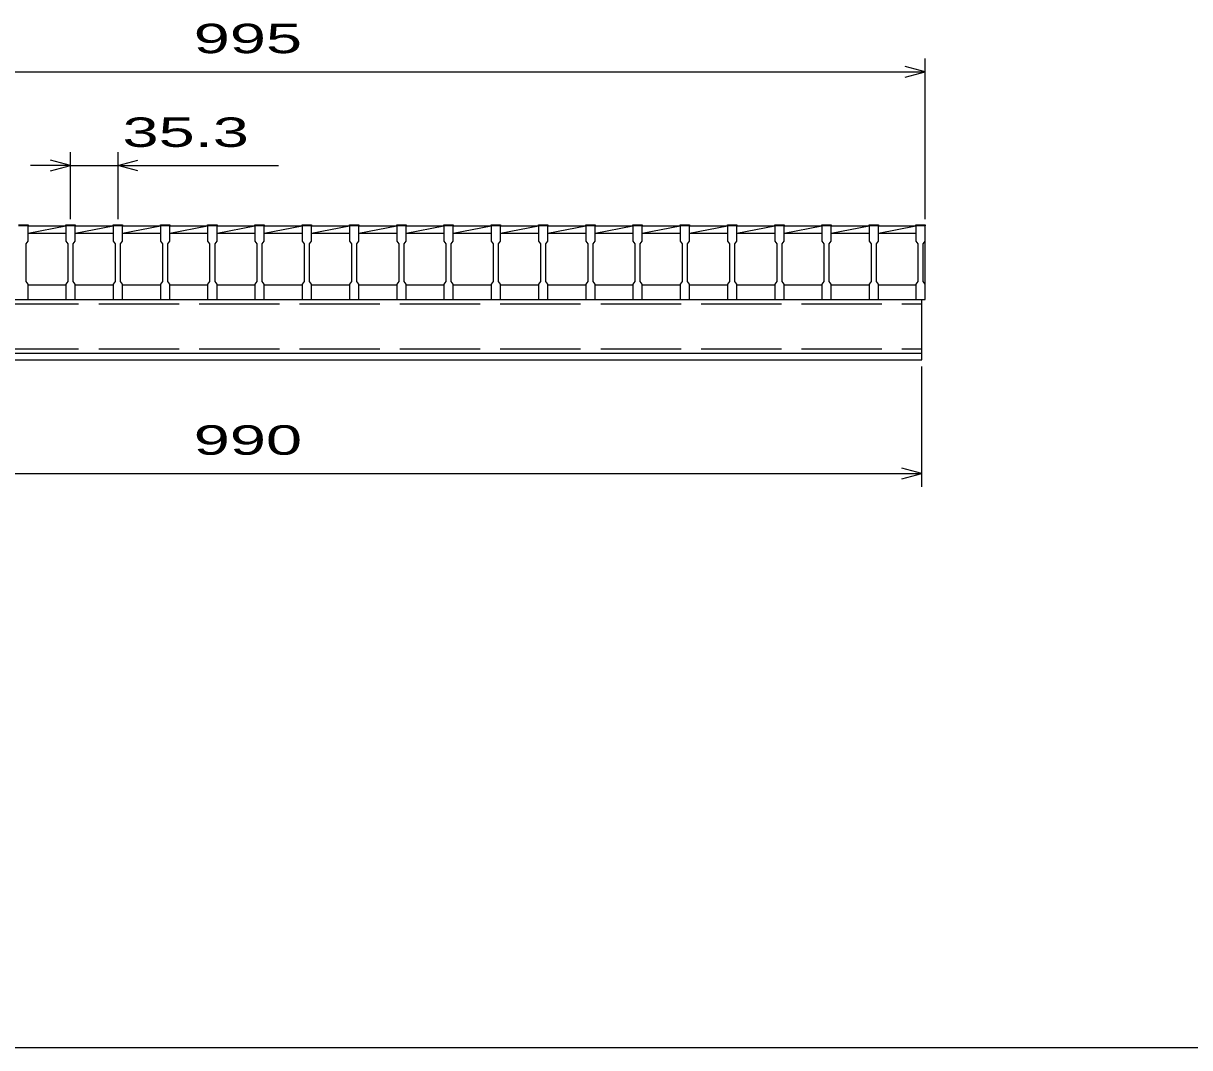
# Model space of a CAD drawing. Units: millimetres, scale not verified. Extents: x -1820 to 1731, y -1282 to 1054.
# Drawn here: x -1098 to -227, y -1146 to -381 of the extents above; entities that cross this region are included whole.
import ezdxf
from ezdxf.enums import TextEntityAlignment as Align

# ---------------------------------------------------------------- set-up
doc = ezdxf.new("R2010")
doc.units = ezdxf.units.MM
doc.header["$LTSCALE"] = 10
doc.linetypes.add('DASHED', pattern=[7.5, 6, -1.5])
for name, color, linetype, lineweight in [('0_2', 150, 'Continuous', 25), ('16', 3, 'Continuous', 25), ('22', 4, 'Continuous', 25)]:
    doc.layers.add(name, color=color, linetype=linetype, lineweight=lineweight)
doc.styles.add('ベクトル', font='')
doc.styles.get('ベクトル').set_extended_font_data('ベクトル')

msp = doc.modelspace()

# ---------------------------------------------------------------- linework, layer by layer
at = {"layer": '0_2'}
msp.add_line((1731, -1146.5), (-1729, -1146.5), dxfattribs=at)
at = {"layer": '16'}
for p, q in [((-1101.3, -531.8), (-1094.3, -531.8)), ((-1094.3, -532.5), (-1101.3, -532.5)), ((-1094.3, -531.8), (-1094.3, -532.5)), ((-1094.3, -544), (-1094.3, -532.5)), ((-1094.3, -532.5), (-1066, -532.5)), ((-1094.3, -538), (-1066, -532.5)), ((-1094.3, -538), (-1066, -538)), ((-1066, -532.5), (-1066, -531.8)), ((-1066, -531.8), (-1059, -531.8)), ((-1066, -532.5), (-1066, -544)), ((-1059, -532.5), (-1066, -532.5)), ((-1059, -531.8), (-1059, -532.5)), ((-1059, -544), (-1059, -532.5)), ((-1059, -532.5), (-1030.7, -532.5)), ((-1059, -538), (-1030.7, -532.5)), ((-1059, -538), (-1030.7, -538)), ((-1030.7, -532.5), (-1030.7, -531.8)), ((-1030.7, -531.8), (-1023.7, -531.8)), ((-1030.7, -532.5), (-1030.7, -544)), ((-1023.7, -532.5), (-1030.7, -532.5)), ((-1023.7, -531.8), (-1023.7, -532.5)), ((-1023.7, -544), (-1023.7, -532.5)), ((-1023.7, -532.5), (-995.4, -532.5)), ((-1023.7, -538), (-995.4, -532.5)), ((-1023.7, -538), (-995.4, -538)), ((-995.4, -532.5), (-995.4, -531.8)), ((-995.4, -531.8), (-988.4, -531.8)), ((-995.4, -532.5), (-995.4, -544)), ((-988.4, -532.5), (-995.4, -532.5)), ((-988.4, -531.8), (-988.4, -532.5)), ((-988.4, -544), (-988.4, -532.5)), ((-988.4, -532.5), (-960.1, -532.5)), ((-988.4, -538), (-960.1, -532.5)), ((-988.4, -538), (-960.1, -538)), ((-960.1, -532.5), (-960.1, -531.8)), ((-960.1, -531.8), (-953.1, -531.8)), ((-960.1, -532.5), (-960.1, -544)), ((-953.1, -532.5), (-960.1, -532.5)), ((-953.1, -531.8), (-953.1, -532.5)), ((-953.1, -544), (-953.1, -532.5)), ((-953.1, -532.5), (-924.8, -532.5)), ((-953.1, -538), (-924.8, -532.5)), ((-953.1, -538), (-924.8, -538)), ((-924.8, -532.5), (-924.8, -531.8)), ((-924.8, -531.8), (-917.8, -531.8)), ((-924.8, -532.5), (-924.8, -544)), ((-917.8, -532.5), (-924.8, -532.5)), ((-917.8, -531.8), (-917.8, -532.5)), ((-917.8, -544), (-917.8, -532.5)), ((-917.8, -532.5), (-889.5, -532.5)), ((-917.8, -538), (-889.5, -532.5)), ((-917.8, -538), (-889.5, -538)), ((-889.5, -532.5), (-889.5, -531.8)), ((-889.5, -531.8), (-882.5, -531.8)), ((-889.5, -532.5), (-889.5, -544)), ((-882.5, -532.5), (-889.5, -532.5)), ((-882.5, -531.8), (-882.5, -532.5)), ((-882.5, -544), (-882.5, -532.5)), ((-882.5, -532.5), (-854.2, -532.5)), ((-882.5, -538), (-854.2, -532.5)), ((-882.5, -538), (-854.2, -538)), ((-854.2, -532.5), (-854.2, -531.8)), ((-854.2, -531.8), (-847.2, -531.8)), ((-854.2, -532.5), (-854.2, -544)), ((-847.2, -532.5), (-854.2, -532.5)), ((-847.2, -531.8), (-847.2, -532.5)), ((-847.2, -544), (-847.2, -532.5)), ((-847.2, -532.5), (-818.9, -532.5)), ((-847.2, -538), (-818.9, -532.5)), ((-847.2, -538), (-818.9, -538)), ((-818.9, -532.5), (-818.9, -531.8)), ((-818.9, -531.8), (-811.9, -531.8)), ((-818.9, -532.5), (-818.9, -544)), ((-811.9, -532.5), (-818.9, -532.5)), ((-811.9, -531.8), (-811.9, -532.5)), ((-811.9, -544), (-811.9, -532.5)), ((-811.9, -532.5), (-783.6, -532.5)), ((-811.9, -538), (-783.6, -532.5)), ((-811.9, -538), (-783.6, -538)), ((-783.6, -532.5), (-783.6, -531.8)), ((-783.6, -531.8), (-776.6, -531.8)), ((-783.6, -532.5), (-783.6, -544)), ((-776.6, -532.5), (-783.6, -532.5)), ((-776.6, -531.8), (-776.6, -532.5)), ((-776.6, -544), (-776.6, -532.5)), ((-776.6, -532.5), (-748.3, -532.5)), ((-776.6, -538), (-748.3, -532.5)), ((-776.6, -538), (-748.3, -538)), ((-748.3, -532.5), (-748.3, -531.8)), ((-748.3, -531.8), (-741.3, -531.8)), ((-748.3, -532.5), (-748.3, -544)), ((-741.3, -532.5), (-748.3, -532.5)), ((-741.3, -531.8), (-741.3, -532.5)), ((-741.3, -544), (-741.3, -532.5)), ((-741.3, -532.5), (-713, -532.5)), ((-741.3, -538), (-713, -532.5)), ((-741.3, -538), (-713, -538)), ((-713, -532.5), (-713, -531.8)), ((-713, -531.8), (-706, -531.8)), ((-713, -532.5), (-713, -544)), ((-706, -532.5), (-713, -532.5)), ((-706, -531.8), (-706, -532.5)), ((-706, -544), (-706, -532.5)), ((-706, -532.5), (-677.7, -532.5)), ((-706, -538), (-677.7, -532.5)), ((-706, -538), (-677.7, -538)), ((-677.7, -532.5), (-677.7, -531.8)), ((-677.7, -531.8), (-670.7, -531.8)), ((-677.7, -532.5), (-677.7, -544)), ((-670.7, -532.5), (-677.7, -532.5)), ((-670.7, -531.8), (-670.7, -532.5)), ((-670.7, -544), (-670.7, -532.5)), ((-670.7, -532.5), (-642.4, -532.5)), ((-670.7, -538), (-642.4, -532.5)), ((-670.7, -538), (-642.4, -538)), ((-642.4, -532.5), (-642.4, -531.8)), ((-642.4, -531.8), (-635.4, -531.8)), ((-642.4, -532.5), (-642.4, -544)), ((-635.4, -532.5), (-642.4, -532.5)), ((-635.4, -531.8), (-635.4, -532.5)), ((-635.4, -544), (-635.4, -532.5)), ((-635.4, -532.5), (-607.1, -532.5)), ((-635.4, -538), (-607.1, -532.5)), ((-635.4, -538), (-607.1, -538)), ((-607.1, -532.5), (-607.1, -531.8)), ((-607.1, -531.8), (-600.1, -531.8)), ((-607.1, -532.5), (-607.1, -544)), ((-600.1, -532.5), (-607.1, -532.5)), ((-600.1, -531.8), (-600.1, -532.5)), ((-600.1, -544), (-600.1, -532.5)), ((-600.1, -532.5), (-571.8, -532.5)), ((-600.1, -538), (-571.8, -532.5)), ((-600.1, -538), (-571.8, -538)), ((-571.8, -532.5), (-571.8, -531.8)), ((-571.8, -531.8), (-564.8, -531.8)), ((-571.8, -532.5), (-571.8, -544)), ((-564.8, -532.5), (-571.8, -532.5)), ((-564.8, -531.8), (-564.8, -532.5)), ((-564.8, -544), (-564.8, -532.5)), ((-564.8, -532.5), (-536.5, -532.5)), ((-564.8, -538), (-536.5, -532.5)), ((-564.8, -538), (-536.5, -538)), ((-536.5, -532.5), (-536.5, -531.8)), ((-536.5, -531.8), (-529.5, -531.8)), ((-536.5, -532.5), (-536.5, -544)), ((-529.5, -532.5), (-536.5, -532.5)), ((-529.5, -531.8), (-529.5, -532.5)), ((-529.5, -544), (-529.5, -532.5)), ((-529.5, -532.5), (-501.2, -532.5)), ((-529.5, -538), (-501.2, -532.5)), ((-529.5, -538), (-501.2, -538)), ((-501.2, -532.5), (-501.2, -531.8)), ((-501.2, -531.8), (-494.2, -531.8)), ((-501.2, -532.5), (-501.2, -544)), ((-494.2, -532.5), (-501.2, -532.5)), ((-494.2, -531.8), (-494.2, -532.5)), ((-494.2, -544), (-494.2, -532.5)), ((-494.2, -532.5), (-465.9, -532.5)), ((-494.2, -538), (-465.9, -532.5)), ((-494.2, -538), (-465.9, -538)), ((-465.9, -532.5), (-465.9, -531.8)), ((-465.9, -531.8), (-458.9, -531.8)), ((-465.9, -532.5), (-465.9, -544)), ((-458.9, -532.5), (-465.9, -532.5)), ((-458.9, -531.8), (-458.9, -532.5)), ((-458.9, -544), (-458.9, -532.5)), ((-458.9, -532.5), (-431, -532.5)), ((-458.9, -538), (-431, -532.58)), ((-458.9, -538), (-431, -538)), ((-431, -532.5), (-431, -531.8)), ((-431, -531.8), (-424, -531.8)), ((-431, -532.5), (-431, -544)), ((-424, -532.5), (-431, -532.5)), ((-424, -531.8), (-424, -532.5)), ((-424, -544), (-424, -532.5)), ((-424, -576.5), (-424, -532.5)), ((-1095.8, -546), (-1094.3, -544)), ((-1095.8, -574), (-1095.8, -546)), ((-1066, -544), (-1064.5, -546)), ((-1064.5, -546), (-1064.5, -574)), ((-1060.5, -546), (-1059, -544)), ((-1060.5, -574), (-1060.5, -546)), ((-1030.7, -544), (-1029.2, -546)), ((-1029.2, -546), (-1029.2, -574)), ((-1025.2, -546), (-1023.7, -544)), ((-1025.2, -574), (-1025.2, -546)), ((-995.4, -544), (-993.9, -546)), ((-993.9, -546), (-993.9, -574)), ((-989.9, -546), (-988.4, -544)), ((-989.9, -574), (-989.9, -546)), ((-960.1, -544), (-958.6, -546)), ((-958.6, -546), (-958.6, -574)), ((-954.6, -546), (-953.1, -544)), ((-954.6, -574), (-954.6, -546)), ((-924.8, -544), (-923.3, -546)), ((-923.3, -546), (-923.3, -574)), ((-919.3, -546), (-917.8, -544)), ((-919.3, -574), (-919.3, -546)), ((-889.5, -544), (-888, -546)), ((-888, -546), (-888, -574)), ((-884, -546), (-882.5, -544)), ((-884, -574), (-884, -546)), ((-854.2, -544), (-852.7, -546)), ((-852.7, -546), (-852.7, -574)), ((-848.7, -546), (-847.2, -544)), ((-848.7, -574), (-848.7, -546)), ((-818.9, -544), (-817.4, -546)), ((-817.4, -546), (-817.4, -574)), ((-813.4, -546), (-811.9, -544)), ((-813.4, -574), (-813.4, -546)), ((-783.6, -544), (-782.1, -546)), ((-782.1, -546), (-782.1, -574)), ((-778.1, -546), (-776.6, -544)), ((-778.1, -574), (-778.1, -546)), ((-748.3, -544), (-746.8, -546)), ((-746.8, -546), (-746.8, -574)), ((-742.8, -546), (-741.3, -544)), ((-742.8, -574), (-742.8, -546)), ((-713, -544), (-711.5, -546)), ((-711.5, -546), (-711.5, -574)), ((-707.5, -546), (-706, -544)), ((-707.5, -574), (-707.5, -546)), ((-677.7, -544), (-676.2, -546)), ((-676.2, -546), (-676.2, -574)), ((-672.2, -546), (-670.7, -544)), ((-672.2, -574), (-672.2, -546)), ((-642.4, -544), (-640.9, -546)), ((-640.9, -546), (-640.9, -574)), ((-636.9, -546), (-635.4, -544)), ((-636.9, -574), (-636.9, -546)), ((-607.1, -544), (-605.6, -546)), ((-605.6, -546), (-605.6, -574)), ((-601.6, -546), (-600.1, -544)), ((-601.6, -574), (-601.6, -546)), ((-571.8, -544), (-570.3, -546)), ((-570.3, -546), (-570.3, -574)), ((-566.3, -546), (-564.8, -544)), ((-566.3, -574), (-566.3, -546)), ((-536.5, -544), (-535, -546)), ((-535, -546), (-535, -574)), ((-531, -546), (-529.5, -544)), ((-531, -574), (-531, -546)), ((-501.2, -544), (-499.7, -546)), ((-499.7, -546), (-499.7, -574)), ((-495.7, -546), (-494.2, -544)), ((-495.7, -574), (-495.7, -546)), ((-465.9, -544), (-464.4, -546)), ((-464.4, -546), (-464.4, -574)), ((-460.4, -546), (-458.9, -544)), ((-460.4, -574), (-460.4, -546)), ((-431, -544), (-429.5, -546)), ((-429.5, -546), (-429.5, -574)), ((-425.5, -546), (-424, -544)), ((-425.5, -574), (-425.5, -546)), ((-1094.3, -576), (-1095.8, -574)), ((-1064.5, -574), (-1066, -576)), ((-1059, -576), (-1060.5, -574)), ((-1029.2, -574), (-1030.7, -576)), ((-1023.7, -576), (-1025.2, -574)), ((-993.9, -574), (-995.4, -576)), ((-988.4, -576), (-989.9, -574)), ((-958.6, -574), (-960.1, -576)), ((-953.1, -576), (-954.6, -574)), ((-923.3, -574), (-924.8, -576)), ((-917.8, -576), (-919.3, -574)), ((-888, -574), (-889.5, -576)), ((-882.5, -576), (-884, -574)), ((-852.7, -574), (-854.2, -576)), ((-847.2, -576), (-848.7, -574)), ((-817.4, -574), (-818.9, -576)), ((-811.9, -576), (-813.4, -574)), ((-782.1, -574), (-783.6, -576)), ((-776.6, -576), (-778.1, -574)), ((-746.8, -574), (-748.3, -576)), ((-741.3, -576), (-742.8, -574)), ((-711.5, -574), (-713, -576)), ((-706, -576), (-707.5, -574)), ((-676.2, -574), (-677.7, -576)), ((-670.7, -576), (-672.2, -574)), ((-640.9, -574), (-642.4, -576)), ((-635.4, -576), (-636.9, -574)), ((-605.6, -574), (-607.1, -576)), ((-600.1, -576), (-601.6, -574)), ((-570.3, -574), (-571.8, -576)), ((-564.8, -576), (-566.3, -574)), ((-535, -574), (-536.5, -576)), ((-529.5, -576), (-531, -574)), ((-499.7, -574), (-501.2, -576)), ((-494.2, -576), (-495.7, -574)), ((-464.4, -574), (-465.9, -576)), ((-458.9, -576), (-460.4, -574)), ((-429.5, -574), (-431, -576)), ((-424, -576), (-425.5, -574)), ((-1094.3, -587.5), (-1094.3, -576)), ((-1094.3, -576.5), (-1066, -576.5)), ((-1066, -576), (-1066, -587.5)), ((-1059, -587.5), (-1059, -576)), ((-1059, -576.5), (-1030.7, -576.5)), ((-1030.7, -576), (-1030.7, -587.5)), ((-1023.7, -587.5), (-1023.7, -576)), ((-1023.7, -576.5), (-995.4, -576.5)), ((-995.4, -576), (-995.4, -587.5)), ((-988.4, -587.5), (-988.4, -576)), ((-988.4, -576.5), (-960.1, -576.5)), ((-960.1, -576), (-960.1, -587.5)), ((-953.1, -587.5), (-953.1, -576)), ((-953.1, -576.5), (-924.8, -576.5)), ((-924.8, -576), (-924.8, -587.5)), ((-917.8, -587.5), (-917.8, -576)), ((-917.8, -576.5), (-889.5, -576.5)), ((-889.5, -576), (-889.5, -587.5)), ((-882.5, -587.5), (-882.5, -576)), ((-882.5, -576.5), (-854.2, -576.5)), ((-854.2, -576), (-854.2, -587.5)), ((-847.2, -587.5), (-847.2, -576)), ((-847.2, -576.5), (-818.9, -576.5)), ((-818.9, -576), (-818.9, -587.5)), ((-811.9, -587.5), (-811.9, -576)), ((-811.9, -576.5), (-783.6, -576.5)), ((-783.6, -576), (-783.6, -587.5)), ((-776.6, -587.5), (-776.6, -576)), ((-776.6, -576.5), (-748.3, -576.5)), ((-748.3, -576), (-748.3, -587.5)), ((-741.3, -587.5), (-741.3, -576)), ((-741.3, -576.5), (-713, -576.5)), ((-713, -576), (-713, -587.5)), ((-706, -587.5), (-706, -576)), ((-706, -576.5), (-677.7, -576.5)), ((-677.7, -576), (-677.7, -587.5)), ((-670.7, -587.5), (-670.7, -576)), ((-670.7, -576.5), (-642.4, -576.5)), ((-642.4, -576), (-642.4, -587.5)), ((-635.4, -587.5), (-635.4, -576)), ((-635.4, -576.5), (-607.1, -576.5)), ((-607.1, -576), (-607.1, -587.5)), ((-600.1, -587.5), (-600.1, -576)), ((-600.1, -576.5), (-571.8, -576.5)), ((-571.8, -576), (-571.8, -587.5)), ((-564.8, -587.5), (-564.8, -576)), ((-564.8, -576.5), (-536.5, -576.5)), ((-536.5, -576), (-536.5, -587.5)), ((-529.5, -587.5), (-529.5, -576)), ((-529.5, -576.5), (-501.2, -576.5)), ((-501.2, -576), (-501.2, -587.5)), ((-494.2, -587.5), (-494.2, -576)), ((-494.2, -576.5), (-465.9, -576.5)), ((-465.9, -576), (-465.9, -587.5)), ((-458.9, -587.5), (-458.9, -576)), ((-458.9, -576.5), (-431, -576.5)), ((-431, -576), (-431, -587.5)), ((-424, -587.5), (-424, -576)), ((-1416.5, -587.5), (-426.5, -587.5)), ((-1101.3, -587.5), (-1094.3, -587.5)), ((-1066, -587.5), (-1059, -587.5)), ((-1030.7, -587.5), (-1023.7, -587.5)), ((-995.4, -587.5), (-988.4, -587.5)), ((-960.1, -587.5), (-953.1, -587.5)), ((-924.8, -587.5), (-917.8, -587.5)), ((-889.5, -587.5), (-882.5, -587.5)), ((-854.2, -587.5), (-847.2, -587.5)), ((-818.9, -587.5), (-811.9, -587.5)), ((-783.6, -587.5), (-776.6, -587.5)), ((-748.3, -587.5), (-741.3, -587.5)), ((-713, -587.5), (-706, -587.5)), ((-677.7, -587.5), (-670.7, -587.5)), ((-642.4, -587.5), (-635.4, -587.5)), ((-607.1, -587.5), (-600.1, -587.5)), ((-571.8, -587.5), (-564.8, -587.5)), ((-536.5, -587.5), (-529.5, -587.5)), ((-501.2, -587.5), (-494.2, -587.5)), ((-465.9, -587.5), (-458.9, -587.5)), ((-431, -587.5), (-424, -587.5)), ((-426.5, -627.5), (-426.5, -587.5)), ((-1416.5, -627.5), (-426.5, -627.5)), ((-1416.5, -627.5), (-426.5, -627.5)), ((-1416.5, -632.5), (-426.5, -632.5)), ((-426.5, -632.5), (-426.5, -627.5))]:
    msp.add_line(p, q, dxfattribs=at)
at = {"layer": '16', "linetype": 'DASHED'}
for p, q in [((-1416.5, -590.7), (-426.5, -590.7)), ((-1416.5, -624.3), (-426.5, -624.3))]:
    msp.add_line(p, q, dxfattribs=at)
at = {"layer": '22'}
for p, q in [((-424, -527.5), (-424, -407.5)), ((-1419, -417.5), (-424, -417.5)), ((-424, -417.5), (-439, -413.5)), ((-439, -421.5), (-424, -417.5)), ((-1062.5, -527.5), (-1062.5, -477.5)), ((-1027.2, -477.5), (-1027.2, -527.5)), ((-1062.5, -487.5), (-1092.5, -487.5)), ((-1062.5, -487.5), (-1077.5, -483.5)), ((-1077.5, -491.5), (-1062.5, -487.5)), ((-1062.5, -487.5), (-1027.2, -487.5)), ((-1027.2, -487.5), (-1012.2, -483.5)), ((-1012.2, -491.5), (-1027.2, -487.5)), ((-1027.2, -487.5), (-907.2, -487.5)), ((-426.5, -727.5), (-426.5, -637.5)), ((-426.5, -717.5), (-441.5, -713.5)), ((-1416.5, -717.5), (-426.5, -717.5)), ((-441.5, -721.5), (-426.5, -717.5))]:
    msp.add_line(p, q, dxfattribs=at)

# ---------------------------------------------------------------- texts
at = {"layer": '22', "color": 2, "style": 'ベクトル', "width": 1.65}
for s, p in [(' 995 ', (-984, -392.5)), (' 35.3 ', (-1037.2, -462.5)), (' 990 ', (-984, -692.5))]:
    msp.add_text(s, height=21.99, dxfattribs=at).set_placement(p, align=Align.MIDDLE_LEFT)

doc.saveas('drawing.dxf')
